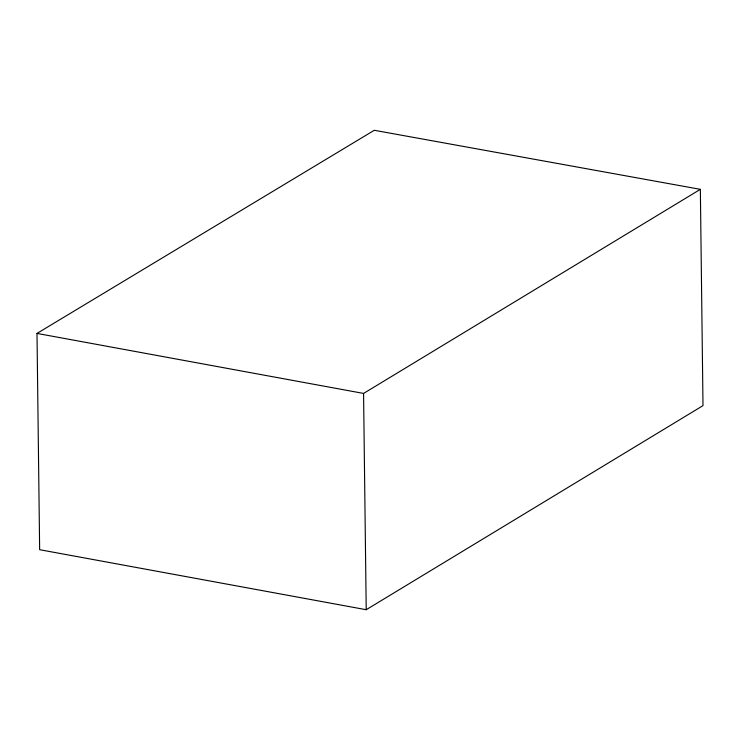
<?xml version="1.0" encoding="UTF-8"?>
<svg xmlns="http://www.w3.org/2000/svg" width="740" height="740" viewBox="0 0 740 740"><rect width="100%" height="100%" fill="white"/><g stroke="black" fill="none" stroke-linecap="round" stroke-linejoin="round"><path stroke-width="1.11" d="M37 333.416L363.571 393.43L700.355 189.338L703 405.622L366.217 609.714L39.645 549.7L37 333.416L374.264 130.286L700.355 189.338M363.571 393.43L366.217 609.714"/></g></svg>
